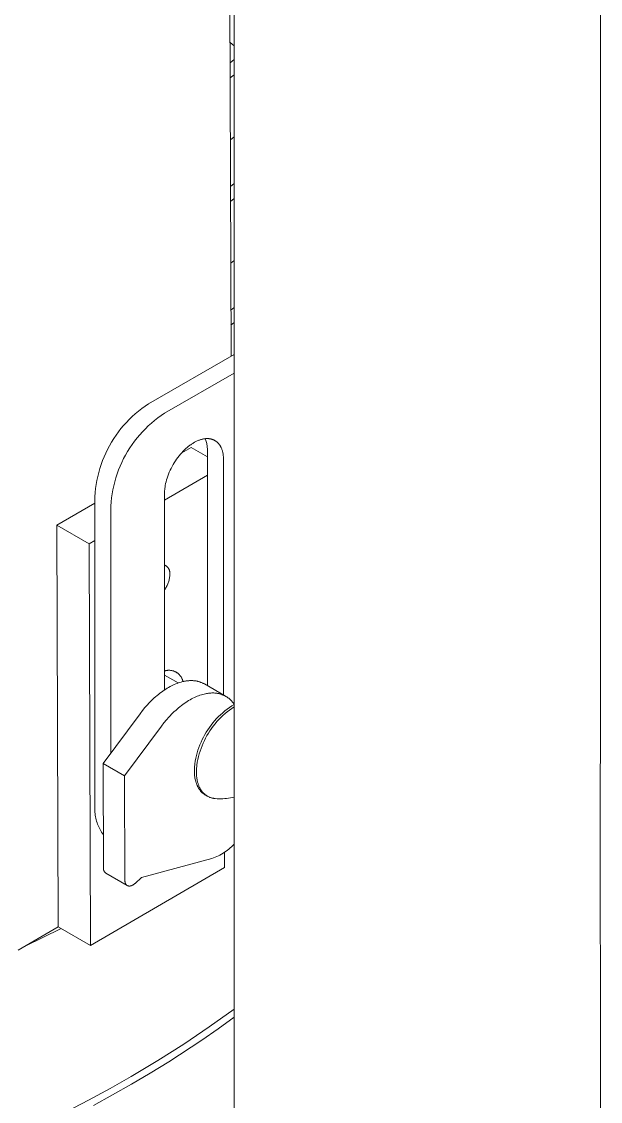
# Model space of a CAD drawing. Header units: inches. Extents: x -12 to 136, y -5 to 104.
# Drawn here: x 131.84 to 134.85, y 61.62 to 67.23 of the extents above; entities that cross this region are included whole.
import ezdxf

# ---------------------------------------------------------------- set-up
doc = ezdxf.new("R2010")
doc.units = ezdxf.units.IN
doc.layers.add('ZANO_R', color=7, linetype='Continuous', lineweight=0)

msp = doc.modelspace()

# ---------------------------------------------------------------- linework, layer by layer
at = {"layer": 'ZANO_R'}
for p, q in [((132.94704, 52.74198), (132.94704, 72.29841)), ((132.90917, 72.27655), (132.93108, 65.49148)), ((134.84862, 70.07666), (134.84862, 63.37536)), ((132.94704, 67.10446), (132.92582, 67.12177)), ((132.94704, 67.03211), (132.92616, 67.01486)), ((132.94704, 66.95341), (132.92641, 66.93695)), ((132.92745, 66.6161), (132.94704, 66.63172)), ((132.94704, 66.38868), (132.92823, 66.37315)), ((132.94704, 66.31004), (132.92848, 66.29524)), ((132.92952, 65.97438), (132.94704, 65.98835)), ((132.94704, 65.74524), (132.93031, 65.73144)), ((132.94704, 65.66666), (132.93056, 65.65353)), ((132.50214, 65.24383), (132.94704, 65.50069)), ((132.94704, 65.40425), (132.58565, 65.19561)), ((132.48442, 65.23183), (132.46713, 65.21923)), ((132.50214, 65.24383), (132.48442, 65.23183)), ((132.41803, 65.17792), (132.40265, 65.16304)), ((132.43391, 65.19225), (132.41803, 65.17792)), ((132.45028, 65.20603), (132.43391, 65.19225)), ((132.46713, 65.21923), (132.45028, 65.20603)), ((132.55064, 65.17101), (132.5338, 65.15781)), ((132.56793, 65.18361), (132.55064, 65.17101)), ((132.58565, 65.19561), (132.56793, 65.18361)), ((132.35975, 65.11532), (132.34658, 65.09845)), ((132.37349, 65.13172), (132.35975, 65.11532)), ((132.3878, 65.14763), (132.37349, 65.13172)), ((132.40265, 65.16304), (132.3878, 65.14763)), ((132.48617, 65.11482), (132.47132, 65.09941)), ((132.50154, 65.1297), (132.48617, 65.11482)), ((132.51743, 65.14404), (132.50154, 65.1297)), ((132.5338, 65.15781), (132.51743, 65.14404)), ((132.32205, 65.06339), (132.31072, 65.04524)), ((132.33401, 65.08113), (132.32205, 65.06339)), ((132.34658, 65.09845), (132.33401, 65.08113)), ((132.44327, 65.0671), (132.4301, 65.05023)), ((132.45701, 65.0835), (132.44327, 65.0671)), ((132.47132, 65.09941), (132.45701, 65.0835)), ((132.77019, 65.0573), (132.77376, 65.05844)), ((132.77376, 65.05844), (132.77733, 65.05948)), ((132.77733, 65.05948), (132.7809, 65.06042)), ((132.7809, 65.06042), (132.78447, 65.06124)), ((132.78447, 65.06124), (132.78803, 65.06196)), ((132.78803, 65.06196), (132.79159, 65.06256)), ((132.79159, 65.06256), (132.79513, 65.06304)), ((132.79513, 65.06304), (132.79865, 65.06341)), ((132.7969, 65.06324), (132.79881, 65.05844)), ((132.79865, 65.06341), (132.80216, 65.06365)), ((132.79881, 65.05844), (132.80055, 65.05357)), ((132.80216, 65.06365), (132.8039, 65.06373)), ((132.8039, 65.06373), (132.80564, 65.06377)), ((132.80564, 65.06377), (132.80737, 65.06379)), ((132.80737, 65.06379), (132.80909, 65.06377)), ((132.80909, 65.06377), (132.81081, 65.06372)), ((132.81081, 65.06372), (132.81251, 65.06364)), ((132.81251, 65.06364), (132.81421, 65.06352)), ((132.81421, 65.06352), (132.8159, 65.06338)), ((132.8159, 65.06338), (132.81758, 65.0632)), ((132.81758, 65.0632), (132.81925, 65.06299)), ((132.81925, 65.06299), (132.82091, 65.06275)), ((132.82091, 65.06275), (132.82255, 65.06247)), ((132.82255, 65.06247), (132.82419, 65.06216)), ((132.82419, 65.06216), (132.82581, 65.06182)), ((132.82581, 65.06182), (132.82742, 65.06145)), ((132.82742, 65.06145), (132.82902, 65.06105)), ((132.82902, 65.06105), (132.83061, 65.06061)), ((132.83061, 65.06061), (132.83218, 65.06014)), ((132.83218, 65.06014), (132.83373, 65.05963)), ((132.83373, 65.05963), (132.83528, 65.0591)), ((132.83528, 65.0591), (132.8368, 65.05853)), ((132.8368, 65.05853), (132.83831, 65.05793)), ((132.83831, 65.05793), (132.83981, 65.05729)), ((132.28997, 65.00782), (132.28058, 64.98859)), ((132.30002, 65.02671), (132.28997, 65.00782)), ((132.31072, 65.04524), (132.30002, 65.02671)), ((132.40557, 65.01517), (132.39423, 64.99702)), ((132.41753, 65.03292), (132.40557, 65.01517)), ((132.4301, 65.05023), (132.41753, 65.03292)), ((132.67486, 64.98988), (132.72343, 65.01813)), ((132.68241, 64.99796), (132.6895, 65.00507)), ((132.6895, 65.00507), (132.69664, 65.01177)), ((132.69664, 65.01177), (132.70378, 65.01804)), ((132.70378, 65.01804), (132.71091, 65.02388)), ((132.71091, 65.02388), (132.71446, 65.02664)), ((132.71446, 65.02664), (132.71799, 65.02929)), ((132.71799, 65.02929), (132.72151, 65.03183)), ((132.72151, 65.03183), (132.72501, 65.03426)), ((132.80837, 64.96909), (132.72343, 65.01813)), ((132.72501, 65.03426), (132.72849, 65.03658)), ((132.72849, 65.03658), (132.73194, 65.0388)), ((132.73194, 65.0388), (132.73537, 65.04091)), ((132.73537, 65.04091), (132.73877, 65.04292)), ((132.73877, 65.04292), (132.74217, 65.04484)), ((132.74217, 65.04484), (132.74559, 65.04668)), ((132.74559, 65.04668), (132.74905, 65.04845)), ((132.74905, 65.04845), (132.75253, 65.05015)), ((132.75253, 65.05015), (132.75603, 65.05176)), ((132.75603, 65.05176), (132.75955, 65.05328)), ((132.75955, 65.05328), (132.76308, 65.05471)), ((132.76308, 65.05471), (132.76663, 65.05605)), ((132.76663, 65.05605), (132.77019, 65.0573)), ((132.80055, 65.05357), (132.80212, 65.04865)), ((132.80212, 65.04865), (132.80352, 65.04367)), ((132.80352, 65.04367), (132.80474, 65.03865)), ((132.80474, 65.03865), (132.80579, 65.03359)), ((132.80579, 65.03359), (132.80667, 65.02849)), ((132.80667, 65.02849), (132.80736, 65.02337)), ((132.80736, 65.02337), (132.80788, 65.01823)), ((132.80788, 65.01823), (132.80822, 65.01307)), ((132.80822, 65.01307), (132.80838, 65.0079)), ((132.80838, 65.0079), (132.80837, 65.00274)), ((132.80837, 65.00274), (132.80837, 63.78026)), ((132.83981, 65.05729), (132.84129, 65.05663)), ((132.84129, 65.05663), (132.84275, 65.05593)), ((132.84275, 65.05593), (132.8442, 65.0552)), ((132.8442, 65.0552), (132.84563, 65.05444)), ((132.84563, 65.05444), (132.84704, 65.05364)), ((132.84704, 65.05364), (132.84843, 65.05282)), ((132.84843, 65.05282), (132.8498, 65.05196)), ((132.8498, 65.05196), (132.85116, 65.05108)), ((132.85116, 65.05108), (132.85249, 65.05016)), ((132.85249, 65.05016), (132.85381, 65.04921)), ((132.85381, 65.04921), (132.85511, 65.04823)), ((132.85511, 65.04823), (132.85638, 65.04722)), ((132.85638, 65.04722), (132.85764, 65.04618)), ((132.85764, 65.04618), (132.85887, 65.04512)), ((132.85887, 65.04512), (132.86009, 65.04402)), ((132.86009, 65.04402), (132.86128, 65.0429)), ((132.86128, 65.0429), (132.86246, 65.04174)), ((132.86246, 65.04174), (132.86361, 65.04056)), ((132.86361, 65.04056), (132.86473, 65.03935)), ((132.86473, 65.03935), (132.86584, 65.03812)), ((132.86584, 65.03812), (132.86692, 65.03686)), ((132.86692, 65.03686), (132.86799, 65.03557)), ((132.86799, 65.03557), (132.86903, 65.03425)), ((132.86903, 65.03425), (132.87004, 65.03291)), ((132.87004, 65.03291), (132.87104, 65.03155)), ((132.87104, 65.03155), (132.87201, 65.03016)), ((132.87201, 65.03016), (132.87295, 65.02874)), ((132.87295, 65.02874), (132.87388, 65.02731)), ((132.87388, 65.02731), (132.87478, 65.02585)), ((132.87478, 65.02585), (132.87565, 65.02436)), ((132.87565, 65.02436), (132.87651, 65.02286)), ((132.87651, 65.02286), (132.87734, 65.02133)), ((132.87734, 65.02133), (132.87814, 65.01978)), ((132.87814, 65.01978), (132.87969, 65.01663)), ((132.87969, 65.01663), (132.88113, 65.01339)), ((132.88113, 65.01339), (132.88248, 65.01008)), ((132.88248, 65.01008), (132.88374, 65.0067)), ((132.88374, 65.0067), (132.8849, 65.00326)), ((132.8849, 65.00326), (132.88597, 64.99975)), ((132.26385, 64.94921), (132.25651, 64.92911)), ((132.27187, 64.96905), (132.26385, 64.94921)), ((132.28058, 64.98859), (132.27187, 64.96905)), ((132.37349, 64.9596), (132.3641, 64.94037)), ((132.38353, 64.97849), (132.37349, 64.9596)), ((132.39423, 64.99702), (132.38353, 64.97849)), ((132.63625, 64.93824), (132.64226, 64.94766)), ((132.64226, 64.94766), (132.64852, 64.95683)), ((132.64852, 64.95683), (132.65498, 64.96573)), ((132.65498, 64.96573), (132.66164, 64.97431)), ((132.66164, 64.97431), (132.66844, 64.98256)), ((132.66844, 64.98256), (132.67538, 64.99046)), ((132.67538, 64.99046), (132.68241, 64.99796)), ((132.88597, 64.99975), (132.88695, 64.99619)), ((132.88695, 64.99619), (132.88783, 64.99258)), ((132.88783, 64.99258), (132.88862, 64.98892)), ((132.88862, 64.98892), (132.88933, 64.98521)), ((132.88933, 64.98521), (132.88994, 64.98147)), ((132.88994, 64.98147), (132.89047, 64.97769)), ((132.89047, 64.97769), (132.89091, 64.97388)), ((132.89091, 64.97388), (132.89126, 64.97005)), ((132.89126, 64.97005), (132.89154, 64.96619)), ((132.89154, 64.96619), (132.89173, 64.96231)), ((132.89173, 64.96231), (132.89185, 64.95842)), ((132.89185, 64.95842), (132.89188, 64.95452)), ((132.89188, 64.95452), (132.89188, 63.73204)), ((132.24989, 64.90876), (132.24397, 64.8882)), ((132.25651, 64.92911), (132.24989, 64.90876)), ((132.34736, 64.90099), (132.34003, 64.88089)), ((132.35539, 64.92083), (132.34736, 64.90099)), ((132.3641, 64.94037), (132.35539, 64.92083)), ((132.61061, 64.88887), (132.61508, 64.89892)), ((132.61508, 64.89892), (132.6199, 64.90892)), ((132.6199, 64.90892), (132.62504, 64.91884)), ((132.62504, 64.91884), (132.6305, 64.92863)), ((132.6305, 64.92863), (132.63625, 64.93824)), ((132.2343, 64.84652), (132.23055, 64.82545)), ((132.23877, 64.86744), (132.2343, 64.84652)), ((132.24397, 64.8882), (132.23877, 64.86744)), ((132.32749, 64.83998), (132.32229, 64.81922)), ((132.3334, 64.86054), (132.32749, 64.83998)), ((132.34003, 64.88089), (132.3334, 64.86054)), ((132.80837, 64.87395), (132.58565, 64.74441)), ((132.59156, 64.82978), (132.5938, 64.8393)), ((132.5938, 64.8393), (132.5964, 64.849)), ((132.5964, 64.849), (132.59939, 64.85885)), ((132.59939, 64.85885), (132.60276, 64.8688)), ((132.60276, 64.8688), (132.6065, 64.87882)), ((132.6065, 64.87882), (132.61061, 64.88887)), ((132.22528, 64.78299), (132.22375, 64.76164)), ((132.22755, 64.80426), (132.22528, 64.78299)), ((132.23055, 64.82545), (132.22755, 64.80426)), ((132.31407, 64.77723), (132.31106, 64.75605)), ((132.31781, 64.7983), (132.31407, 64.77723)), ((132.32229, 64.81922), (132.31781, 64.7983)), ((132.58565, 64.77772), (132.58569, 64.78166)), ((132.58565, 63.75831), (132.58565, 64.77772)), ((132.58569, 64.78166), (132.58581, 64.78569)), ((132.58581, 64.78569), (132.586, 64.78979)), ((132.586, 64.78979), (132.58627, 64.79396)), ((132.58627, 64.79396), (132.58663, 64.79821)), ((132.58663, 64.79821), (132.58707, 64.80252)), ((132.58707, 64.80252), (132.5876, 64.80691)), ((132.5876, 64.80691), (132.58821, 64.81136)), ((132.58821, 64.81136), (132.58971, 64.82045)), ((132.58971, 64.82045), (132.59156, 64.82978)), ((132.02746, 64.61332), (132.22375, 64.7275)), ((132.22375, 64.76164), (132.22375, 63.15436)), ((132.30879, 64.73477), (132.30726, 64.71342)), ((132.31106, 64.75605), (132.30879, 64.73477)), ((132.30726, 64.71342), (132.30726, 63.43054)), ((132.03419, 62.52775), (132.02746, 64.61332)), ((132.02746, 64.61332), (132.19449, 64.51689)), ((132.22375, 64.5339), (132.19449, 64.51689)), ((132.19449, 64.51689), (132.20122, 62.43132)), ((132.58565, 64.40658), (132.58709, 64.40596)), ((132.58709, 64.40596), (132.58851, 64.40529)), ((132.58851, 64.40529), (132.5899, 64.40457)), ((132.5899, 64.40457), (132.59126, 64.40381)), ((132.59126, 64.40381), (132.5926, 64.40299)), ((132.5926, 64.40299), (132.59391, 64.40214)), ((132.59391, 64.40214), (132.59519, 64.40123)), ((132.59519, 64.40123), (132.59643, 64.40029)), ((132.59643, 64.40029), (132.59765, 64.3993)), ((132.59765, 64.3993), (132.59883, 64.39827)), ((132.59883, 64.39827), (132.59997, 64.39719)), ((132.59997, 64.39719), (132.60107, 64.39609)), ((132.60107, 64.39609), (132.60214, 64.39494)), ((132.60214, 64.39494), (132.60316, 64.39376)), ((132.60316, 64.39376), (132.60415, 64.39254)), ((132.60415, 64.39254), (132.60509, 64.39129)), ((132.60509, 64.39129), (132.60599, 64.39001)), ((132.60599, 64.39001), (132.60684, 64.38869)), ((132.60684, 64.38869), (132.60765, 64.38735)), ((132.60765, 64.38735), (132.60841, 64.38598)), ((132.60841, 64.38598), (132.60912, 64.38459)), ((132.60912, 64.38459), (132.60979, 64.38317)), ((132.60906, 64.32859), (132.60774, 64.32368)), ((132.6102, 64.33353), (132.60906, 64.32859)), ((132.60979, 64.38317), (132.6104, 64.38173)), ((132.61118, 64.33852), (132.6102, 64.33353)), ((132.6104, 64.38173), (132.61097, 64.38027)), ((132.61097, 64.38027), (132.61148, 64.37879)), ((132.61199, 64.34353), (132.61118, 64.33852)), ((132.61148, 64.37879), (132.61195, 64.3773)), ((132.61195, 64.3773), (132.61236, 64.37579)), ((132.61262, 64.34857), (132.61199, 64.34353)), ((132.61236, 64.37579), (132.61272, 64.37426)), ((132.61308, 64.35363), (132.61262, 64.34857)), ((132.61272, 64.37426), (132.61302, 64.37273)), ((132.61302, 64.37273), (132.61328, 64.37118)), ((132.61337, 64.3587), (132.61308, 64.35363)), ((132.61328, 64.37118), (132.61348, 64.36963)), ((132.61354, 64.36026), (132.61337, 64.3587)), ((132.61348, 64.36963), (132.61362, 64.36807)), ((132.61367, 64.36182), (132.61354, 64.36026)), ((132.61362, 64.36807), (132.61371, 64.36651)), ((132.61374, 64.36338), (132.61367, 64.36182)), ((132.61371, 64.36651), (132.61375, 64.36495)), ((132.61375, 64.36495), (132.61374, 64.36338)), ((132.58855, 64.28239), (132.58565, 64.27822)), ((132.5913, 64.28666), (132.58855, 64.28239)), ((132.59391, 64.29102), (132.5913, 64.28666)), ((132.59636, 64.29547), (132.59391, 64.29102)), ((132.59866, 64.3), (132.59636, 64.29547)), ((132.6008, 64.3046), (132.59866, 64.3)), ((132.60278, 64.30928), (132.6008, 64.3046)), ((132.6046, 64.31402), (132.60278, 64.30928)), ((132.60625, 64.31883), (132.6046, 64.31402)), ((132.60774, 64.32368), (132.60625, 64.31883)), ((132.58565, 63.85686), (132.58814, 63.85761)), ((132.58565, 63.83536), (132.65656, 63.79443)), ((132.58814, 63.85761), (132.59065, 63.85828)), ((132.59065, 63.85828), (132.59319, 63.85886)), ((132.59319, 63.85886), (132.59574, 63.85935)), ((132.59574, 63.85935), (132.59831, 63.85975)), ((132.59831, 63.85975), (132.60089, 63.86007)), ((132.60089, 63.86007), (132.60348, 63.86029)), ((132.60348, 63.86029), (132.60607, 63.86043)), ((132.60607, 63.86043), (132.60867, 63.86047)), ((132.60867, 63.86047), (132.61127, 63.86043)), ((132.61127, 63.86043), (132.61387, 63.86029)), ((132.61387, 63.86029), (132.61645, 63.86006)), ((132.61645, 63.86006), (132.61903, 63.85975)), ((132.61903, 63.85975), (132.6216, 63.85935)), ((132.6216, 63.85935), (132.62415, 63.85885)), ((132.62415, 63.85885), (132.62669, 63.85827)), ((132.62669, 63.85827), (132.6292, 63.85761)), ((132.6292, 63.85761), (132.63169, 63.85685)), ((132.63169, 63.85685), (132.63415, 63.85601)), ((132.63415, 63.85601), (132.63658, 63.85509)), ((132.63658, 63.85509), (132.63897, 63.85408)), ((132.63897, 63.85408), (132.64133, 63.85299)), ((132.64133, 63.85299), (132.64365, 63.85182)), ((132.64365, 63.85182), (132.64593, 63.85057)), ((132.64593, 63.85057), (132.64816, 63.84924)), ((132.64816, 63.84924), (132.65035, 63.84784)), ((132.65035, 63.84784), (132.65249, 63.84635)), ((132.65249, 63.84635), (132.65457, 63.8448)), ((132.65457, 63.8448), (132.6566, 63.84318)), ((132.6566, 63.84318), (132.65857, 63.84148)), ((132.65857, 63.84148), (132.66048, 63.83972)), ((132.66048, 63.83972), (132.66233, 63.8379)), ((132.66233, 63.8379), (132.66412, 63.83601)), ((132.66412, 63.83601), (132.66584, 63.83406)), ((132.66584, 63.83406), (132.66749, 63.83205)), ((132.66749, 63.83205), (132.66907, 63.82999)), ((132.66907, 63.82999), (132.67057, 63.82787)), ((132.67057, 63.82787), (132.67201, 63.8257)), ((132.67201, 63.8257), (132.67336, 63.82348)), ((132.60683, 63.77141), (132.59931, 63.76698)), ((132.61433, 63.77558), (132.60683, 63.77141)), ((132.6218, 63.77949), (132.61433, 63.77558)), ((132.62924, 63.78314), (132.6218, 63.77949)), ((132.63664, 63.78653), (132.62924, 63.78314)), ((132.64399, 63.78965), (132.63664, 63.78653)), ((132.65128, 63.79251), (132.64399, 63.78965)), ((132.6585, 63.7951), (132.65128, 63.79251)), ((132.66565, 63.79743), (132.6585, 63.7951)), ((132.67272, 63.79949), (132.66565, 63.79743)), ((132.67969, 63.80129), (132.67272, 63.79949)), ((132.67336, 63.82348), (132.67464, 63.82122)), ((132.67464, 63.82122), (132.67584, 63.81892)), ((132.67584, 63.81892), (132.67696, 63.81657)), ((132.67696, 63.81657), (132.678, 63.81419)), ((132.678, 63.81419), (132.67896, 63.81177)), ((132.67896, 63.81177), (132.67983, 63.80932)), ((132.68658, 63.80283), (132.67969, 63.80129)), ((132.67983, 63.80932), (132.68062, 63.80685)), ((132.68062, 63.80685), (132.68131, 63.80434)), ((132.68131, 63.80434), (132.68193, 63.80182)), ((132.69018, 63.80354), (132.68658, 63.80283)), ((132.69378, 63.80419), (132.69018, 63.80354)), ((132.69737, 63.80476), (132.69378, 63.80419)), ((132.70095, 63.80527), (132.69737, 63.80476)), ((132.70453, 63.8057), (132.70095, 63.80527)), ((132.70809, 63.80607), (132.70453, 63.8057)), ((132.71164, 63.80636), (132.70809, 63.80607)), ((132.71518, 63.80658), (132.71164, 63.80636)), ((132.7187, 63.80673), (132.71518, 63.80658)), ((132.7222, 63.80681), (132.7187, 63.80673)), ((132.72569, 63.80681), (132.7222, 63.80681)), ((132.72916, 63.80673), (132.72569, 63.80681)), ((132.73261, 63.80658), (132.72916, 63.80673)), ((132.73604, 63.80636), (132.73261, 63.80658)), ((132.73945, 63.80606), (132.73604, 63.80636)), ((132.74283, 63.80568), (132.73945, 63.80606)), ((132.74619, 63.80523), (132.74283, 63.80568)), ((132.74952, 63.8047), (132.74619, 63.80523)), ((132.75282, 63.8041), (132.74952, 63.8047)), ((132.75609, 63.80342), (132.75282, 63.8041)), ((132.75934, 63.80266), (132.75609, 63.80342)), ((132.76255, 63.80183), (132.75934, 63.80266)), ((132.76573, 63.80091), (132.76255, 63.80183)), ((132.76888, 63.79993), (132.76573, 63.80091)), ((132.77199, 63.79886), (132.76888, 63.79993)), ((132.77507, 63.79772), (132.77199, 63.79886)), ((132.77811, 63.7965), (132.77507, 63.79772)), ((132.78111, 63.79521), (132.77811, 63.7965)), ((132.78408, 63.79384), (132.78111, 63.79521)), ((132.787, 63.7924), (132.78408, 63.79384)), ((132.78988, 63.79088), (132.787, 63.7924)), ((132.79272, 63.78929), (132.78988, 63.79088)), ((132.79272, 63.78929), (132.90195, 63.72623)), ((132.53243, 63.71651), (132.52526, 63.70984)), ((132.53969, 63.72298), (132.53243, 63.71651)), ((132.547, 63.72925), (132.53969, 63.72298)), ((132.55438, 63.73532), (132.547, 63.72925)), ((132.5618, 63.74118), (132.55438, 63.73532)), ((132.56926, 63.74681), (132.5618, 63.74118)), ((132.57675, 63.75221), (132.56926, 63.74681)), ((132.58426, 63.75738), (132.57675, 63.75221)), ((132.59178, 63.7623), (132.58426, 63.75738)), ((132.59931, 63.76698), (132.59178, 63.7623)), ((132.73316, 63.7152), (132.72568, 63.71129)), ((132.7406, 63.71885), (132.73316, 63.7152)), ((132.748, 63.72224), (132.7406, 63.71885)), ((132.75535, 63.72536), (132.748, 63.72224)), ((132.76264, 63.72822), (132.75535, 63.72536)), ((132.76986, 63.73081), (132.76264, 63.72822)), ((132.77701, 63.73314), (132.76986, 63.73081)), ((132.78407, 63.7352), (132.77701, 63.73314)), ((132.79105, 63.737), (132.78407, 63.7352)), ((132.79793, 63.73854), (132.79105, 63.737)), ((132.80356, 63.73962), (132.79793, 63.73854)), ((132.80917, 63.74054), (132.80356, 63.73962)), ((132.81476, 63.74128), (132.80917, 63.74054)), ((132.82033, 63.74186), (132.81476, 63.74128)), ((132.82586, 63.74225), (132.82033, 63.74186)), ((132.83136, 63.74248), (132.82586, 63.74225)), ((132.83682, 63.74252), (132.83136, 63.74248)), ((132.84223, 63.74238), (132.83682, 63.74252)), ((132.84759, 63.74205), (132.84223, 63.74238)), ((132.85025, 63.74182), (132.84759, 63.74205)), ((132.8529, 63.74155), (132.85025, 63.74182)), ((132.85553, 63.74122), (132.8529, 63.74155)), ((132.85814, 63.74085), (132.85553, 63.74122)), ((132.86074, 63.74044), (132.85814, 63.74085)), ((132.86333, 63.73997), (132.86074, 63.74044)), ((132.86589, 63.73946), (132.86333, 63.73997)), ((132.86844, 63.7389), (132.86589, 63.73946)), ((132.87097, 63.7383), (132.86844, 63.7389)), ((132.87348, 63.73765), (132.87097, 63.7383)), ((132.87597, 63.73695), (132.87348, 63.73765)), ((132.87844, 63.73621), (132.87597, 63.73695)), ((132.88089, 63.73542), (132.87844, 63.73621)), ((132.88332, 63.73458), (132.88089, 63.73542)), ((132.88572, 63.7337), (132.88332, 63.73458)), ((132.88811, 63.73277), (132.88572, 63.7337)), ((132.89047, 63.73179), (132.88811, 63.73277)), ((132.89281, 63.73077), (132.89047, 63.73179)), ((132.89512, 63.7297), (132.89281, 63.73077)), ((132.89741, 63.72859), (132.89512, 63.7297)), ((132.89968, 63.72743), (132.89741, 63.72859)), ((132.90191, 63.72622), (132.89968, 63.72743)), ((132.90413, 63.72497), (132.90191, 63.72622)), ((132.90632, 63.72368), (132.90413, 63.72497)), ((132.90848, 63.72234), (132.90632, 63.72368)), ((132.91061, 63.72096), (132.90848, 63.72234)), ((132.91272, 63.71953), (132.91061, 63.72096)), ((132.91479, 63.71806), (132.91272, 63.71953)), ((132.91684, 63.71655), (132.91479, 63.71806)), ((132.91886, 63.71499), (132.91684, 63.71655)), ((132.92086, 63.7134), (132.91886, 63.71499)), ((132.92282, 63.71176), (132.92086, 63.7134)), ((132.92475, 63.71008), (132.92282, 63.71176)), ((132.48417, 63.66644), (132.4714, 63.65091)), ((132.49744, 63.68149), (132.48417, 63.66644)), ((132.50424, 63.68882), (132.49744, 63.68149)), ((132.51115, 63.69599), (132.50424, 63.68882)), ((132.51816, 63.703), (132.51115, 63.69599)), ((132.52526, 63.70984), (132.51816, 63.703)), ((132.65104, 63.65869), (132.64379, 63.65221)), ((132.65836, 63.66496), (132.65104, 63.65869)), ((132.66573, 63.67103), (132.65836, 63.66496)), ((132.67316, 63.67689), (132.66573, 63.67103)), ((132.68062, 63.68252), (132.67316, 63.67689)), ((132.68811, 63.68792), (132.68062, 63.68252)), ((132.69562, 63.69309), (132.68811, 63.68792)), ((132.70314, 63.69801), (132.69562, 63.69309)), ((132.71066, 63.70269), (132.70314, 63.69801)), ((132.71818, 63.70712), (132.71066, 63.70269)), ((132.72568, 63.71129), (132.71818, 63.70712)), ((132.91051, 63.65805), (132.89892, 63.64901)), ((132.9224, 63.66669), (132.91051, 63.65805)), ((132.93458, 63.67492), (132.9224, 63.66669)), ((132.92279, 63.65389), (132.93477, 63.6626)), ((132.92665, 63.70836), (132.92475, 63.71008)), ((132.92853, 63.70659), (132.92665, 63.70836)), ((132.93037, 63.70479), (132.92853, 63.70659)), ((132.93218, 63.70295), (132.93037, 63.70479)), ((132.93396, 63.70107), (132.93218, 63.70295)), ((132.9357, 63.69915), (132.93396, 63.70107)), ((132.94704, 63.68273), (132.93458, 63.67492)), ((132.93477, 63.6626), (132.94704, 63.6709)), ((132.93742, 63.69719), (132.9357, 63.69915)), ((132.9391, 63.6952), (132.93742, 63.69719)), ((132.94076, 63.69317), (132.9391, 63.6952)), ((132.94237, 63.6911), (132.94076, 63.69317)), ((132.94396, 63.689), (132.94237, 63.6911)), ((132.94552, 63.68686), (132.94396, 63.689)), ((132.94704, 63.68468), (132.94552, 63.68686)), ((132.45917, 63.635), (132.26686, 63.37616)), ((132.4714, 63.65091), (132.45917, 63.635)), ((132.59553, 63.60215), (132.58276, 63.58662)), ((132.6088, 63.6172), (132.59553, 63.60215)), ((132.6156, 63.62452), (132.6088, 63.6172)), ((132.62251, 63.6317), (132.6156, 63.62452)), ((132.62952, 63.63871), (132.62251, 63.6317)), ((132.63661, 63.64555), (132.62952, 63.63871)), ((132.64379, 63.65221), (132.63661, 63.64555)), ((132.85583, 63.60906), (132.84595, 63.59818)), ((132.86609, 63.61959), (132.85583, 63.60906)), ((132.85772, 63.59359), (132.86769, 63.60454)), ((132.8767, 63.62977), (132.86609, 63.61959)), ((132.86769, 63.60454), (132.87803, 63.61515)), ((132.88764, 63.63958), (132.8767, 63.62977)), ((132.87803, 63.61515), (132.88872, 63.6254)), ((132.89892, 63.64901), (132.88764, 63.63958)), ((132.88872, 63.6254), (132.89975, 63.63528)), ((132.89975, 63.63528), (132.91111, 63.64478)), ((132.91111, 63.64478), (132.92279, 63.65389)), ((132.57053, 63.57071), (132.37822, 63.31187)), ((132.58276, 63.58662), (132.57053, 63.57071)), ((132.81026, 63.5515), (132.80236, 63.53911)), ((132.81858, 63.56362), (132.81026, 63.5515)), ((132.81375, 63.53412), (132.82172, 63.5466)), ((132.82731, 63.57545), (132.81858, 63.56362)), ((132.82172, 63.5466), (132.83012, 63.5588)), ((132.83643, 63.58697), (132.82731, 63.57545)), ((132.83012, 63.5588), (132.83892, 63.57071)), ((132.84595, 63.59818), (132.83643, 63.58697)), ((132.83892, 63.57071), (132.84813, 63.58231)), ((132.84813, 63.58231), (132.85772, 63.59359)), ((132.78125, 63.50041), (132.77511, 63.48705)), ((132.78784, 63.51355), (132.78125, 63.50041)), ((132.7862, 63.48172), (132.79242, 63.49516)), ((132.79488, 63.52645), (132.78784, 63.51355)), ((132.79242, 63.49516), (132.79909, 63.50839)), ((132.80236, 63.53911), (132.79488, 63.52645)), ((132.79909, 63.50839), (132.8062, 63.52138)), ((132.8062, 63.52138), (132.81375, 63.53412)), ((132.75518, 63.43178), (132.75139, 63.41758)), ((132.75945, 63.44584), (132.75518, 63.43178)), ((132.7642, 63.45976), (132.75945, 63.44584)), ((132.76942, 63.4735), (132.7642, 63.45976)), ((132.76601, 63.42607), (132.77035, 63.44023)), ((132.77511, 63.48705), (132.76942, 63.4735)), ((132.77035, 63.44023), (132.77516, 63.45424)), ((132.77516, 63.45424), (132.78045, 63.46807)), ((132.78045, 63.46807), (132.7862, 63.48172)), ((132.26686, 63.37616), (132.37822, 63.31187)), ((132.26686, 63.37616), (132.26861, 62.83357)), ((132.74528, 63.38882), (132.74296, 63.37431)), ((132.74809, 63.40325), (132.74528, 63.38882)), ((132.75139, 63.41758), (132.74809, 63.40325)), ((132.75354, 63.3682), (132.75592, 63.38282)), ((132.75592, 63.38282), (132.75879, 63.39735)), ((132.75879, 63.39735), (132.76216, 63.41177)), ((132.76216, 63.41177), (132.76601, 63.42607)), ((134.84862, 60.29995), (134.8481, 63.37506)), ((132.74074, 63.34296), (132.74072, 63.33673)), ((132.74072, 63.33673), (132.74085, 63.33053)), ((132.74091, 63.34922), (132.74074, 63.34296)), ((132.74085, 63.33053), (132.74114, 63.32438)), ((132.74122, 63.35548), (132.74091, 63.34922)), ((132.74114, 63.32438), (132.74158, 63.31827)), ((132.74167, 63.36176), (132.74122, 63.35548)), ((132.74225, 63.36804), (132.74167, 63.36176)), ((132.74296, 63.37431), (132.74225, 63.36804)), ((132.75154, 63.34424), (132.75131, 63.33628)), ((132.75131, 63.33628), (132.75133, 63.32835)), ((132.75133, 63.32835), (132.7516, 63.32049)), ((132.75199, 63.35222), (132.75154, 63.34424)), ((132.7516, 63.32049), (132.75211, 63.3127)), ((132.75266, 63.36022), (132.75199, 63.35222)), ((132.75354, 63.3682), (132.75266, 63.36022)), ((132.37822, 63.31187), (132.37997, 62.76928)), ((132.74158, 63.31827), (132.74218, 63.31223)), ((132.74218, 63.31223), (132.74295, 63.30626)), ((132.74295, 63.30626), (132.74389, 63.30036)), ((132.74389, 63.30036), (132.74499, 63.29455)), ((132.74499, 63.29455), (132.74627, 63.28885)), ((132.74627, 63.28885), (132.74771, 63.28325)), ((132.74771, 63.28325), (132.7485, 63.28049)), ((132.7485, 63.28049), (132.74934, 63.27776)), ((132.74934, 63.27776), (132.75021, 63.27507)), ((132.75021, 63.27507), (132.75113, 63.27241)), ((132.75113, 63.27241), (132.75209, 63.26978)), ((132.75209, 63.26978), (132.7531, 63.26719)), ((132.75211, 63.3127), (132.75247, 63.30884)), ((132.75247, 63.30884), (132.75289, 63.30501)), ((132.75289, 63.30501), (132.75338, 63.30121)), ((132.7531, 63.26719), (132.75415, 63.26463)), ((132.75338, 63.30121), (132.75394, 63.29744)), ((132.75394, 63.29744), (132.75456, 63.2937)), ((132.75415, 63.26463), (132.75524, 63.26211)), ((132.75456, 63.2937), (132.75526, 63.29)), ((132.75526, 63.29), (132.75602, 63.28633)), ((132.75602, 63.28633), (132.75685, 63.28271)), ((132.75685, 63.28271), (132.75775, 63.27913)), ((132.75775, 63.27913), (132.75873, 63.2756)), ((132.75873, 63.2756), (132.75977, 63.27212)), ((132.75977, 63.27212), (132.76088, 63.26869)), ((132.76088, 63.26869), (132.76207, 63.26531)), ((132.76207, 63.26531), (132.76332, 63.26199)), ((132.75524, 63.26211), (132.75638, 63.25963)), ((132.75638, 63.25963), (132.75756, 63.25719)), ((132.75756, 63.25719), (132.75878, 63.25479)), ((132.75878, 63.25479), (132.76004, 63.25243)), ((132.76004, 63.25243), (132.76135, 63.25012)), ((132.76135, 63.25012), (132.7627, 63.24784)), ((132.7627, 63.24784), (132.76409, 63.24562)), ((132.76332, 63.26199), (132.76464, 63.25872)), ((132.76409, 63.24562), (132.76552, 63.24344)), ((132.76464, 63.25872), (132.76604, 63.25552)), ((132.76552, 63.24344), (132.76699, 63.2413)), ((132.76604, 63.25552), (132.7675, 63.25238)), ((132.76699, 63.2413), (132.7685, 63.23921)), ((132.7675, 63.25238), (132.76904, 63.2493)), ((132.7685, 63.23921), (132.77006, 63.23717)), ((132.76904, 63.2493), (132.77064, 63.24629)), ((132.77006, 63.23717), (132.77165, 63.23518)), ((132.77064, 63.24629), (132.77231, 63.24335)), ((132.77165, 63.23518), (132.77328, 63.23324)), ((132.77231, 63.24335), (132.77405, 63.24048)), ((132.77328, 63.23324), (132.77495, 63.23135)), ((132.77405, 63.24048), (132.77586, 63.23769)), ((132.77495, 63.23135), (132.77666, 63.22951)), ((132.77586, 63.23769), (132.77773, 63.23497)), ((132.77666, 63.22951), (132.77841, 63.22772)), ((132.77773, 63.23497), (132.77967, 63.23232)), ((132.77841, 63.22772), (132.78019, 63.22598)), ((132.77967, 63.23232), (132.78167, 63.22976)), ((132.78019, 63.22598), (132.78201, 63.2243)), ((132.78167, 63.22976), (132.78374, 63.22727)), ((132.78201, 63.2243), (132.78387, 63.22267)), ((132.78374, 63.22727), (132.78587, 63.22487)), ((132.78387, 63.22267), (132.78576, 63.2211)), ((132.78576, 63.2211), (132.78768, 63.21958)), ((132.78587, 63.22487), (132.78806, 63.22255)), ((132.78768, 63.21958), (132.78964, 63.21812)), ((132.78806, 63.22255), (132.79031, 63.22031)), ((132.78964, 63.21812), (132.79163, 63.21671)), ((132.79031, 63.22031), (132.79262, 63.21816)), ((132.79163, 63.21671), (132.79365, 63.21535)), ((132.79262, 63.21816), (132.79499, 63.2161)), ((132.79365, 63.21535), (132.79571, 63.21406)), ((132.79499, 63.2161), (132.79742, 63.21413)), ((132.79571, 63.21406), (132.79779, 63.21282)), ((132.79742, 63.21413), (132.7999, 63.21224)), ((132.80703, 63.20748), (132.79779, 63.21282)), ((132.7999, 63.21224), (132.80243, 63.21045)), ((132.80243, 63.21045), (132.80502, 63.20874)), ((132.80502, 63.20874), (132.80765, 63.20713)), ((132.80765, 63.20713), (132.81034, 63.20561)), ((132.22375, 63.15436), (132.2235, 63.14647)), ((132.81034, 63.20561), (132.81307, 63.20418)), ((132.81307, 63.20418), (132.81584, 63.20284)), ((132.81584, 63.20284), (132.81866, 63.2016)), ((132.81866, 63.2016), (132.82152, 63.20045)), ((132.82152, 63.20045), (132.82442, 63.19939)), ((132.82442, 63.19939), (132.82735, 63.19842)), ((132.82735, 63.19842), (132.83032, 63.19755)), ((132.83032, 63.19755), (132.83333, 63.19677)), ((132.83333, 63.19677), (132.83636, 63.19609)), ((132.83636, 63.19609), (132.83943, 63.19549)), ((132.83943, 63.19549), (132.84252, 63.19498)), ((132.84252, 63.19498), (132.84564, 63.19457)), ((132.84564, 63.19457), (132.84878, 63.19425)), ((132.85866, 63.19353), (132.84878, 63.19425)), ((132.86856, 63.19315), (132.85866, 63.19353)), ((132.87846, 63.19311), (132.86856, 63.19315)), ((132.88836, 63.19339), (132.87846, 63.19311)), ((132.89824, 63.19402), (132.88836, 63.19339)), ((132.9081, 63.19497), (132.89824, 63.19402)), ((132.91792, 63.19626), (132.9081, 63.19497)), ((132.92769, 63.19788), (132.91792, 63.19626)), ((132.9374, 63.19982), (132.92769, 63.19788)), ((132.94704, 63.20209), (132.9374, 63.19982)), ((132.2235, 63.14647), (132.22351, 63.13857)), ((132.22351, 63.13857), (132.2238, 63.13068)), ((132.2238, 63.13068), (132.22435, 63.12281)), ((132.22435, 63.12281), (132.22517, 63.11496)), ((132.22517, 63.11496), (132.22625, 63.10714)), ((132.22625, 63.10714), (132.2276, 63.09936)), ((132.2276, 63.09936), (132.22921, 63.09163)), ((132.22921, 63.09163), (132.23108, 63.08396)), ((132.23108, 63.08396), (132.23321, 63.07636)), ((132.23321, 63.07636), (132.23559, 63.06884)), ((132.23559, 63.06884), (132.23823, 63.0614)), ((132.23823, 63.0614), (132.24112, 63.05405)), ((132.24112, 63.05405), (132.24426, 63.0468)), ((132.24426, 63.0468), (132.24764, 63.03967)), ((132.24764, 63.03967), (132.25126, 63.03266)), ((132.25126, 63.03266), (132.25512, 63.02577)), ((132.25512, 63.02577), (132.25921, 63.01901)), ((132.25921, 63.01901), (132.26352, 63.0124)), ((132.26352, 63.0124), (132.26806, 63.00594)), ((132.91278, 62.92561), (132.92006, 62.93137)), ((132.92006, 62.93137), (132.92713, 62.93739)), ((132.92713, 62.93739), (132.93398, 62.94364)), ((132.93398, 62.94364), (132.94062, 62.95012)), ((132.94062, 62.95012), (132.94704, 62.95682)), ((132.46654, 62.78355), (132.83093, 62.88286)), ((132.83093, 62.88286), (132.83972, 62.88584)), ((132.83972, 62.88584), (132.8484, 62.88912)), ((132.8484, 62.88912), (132.85697, 62.89269)), ((132.85697, 62.89269), (132.8654, 62.89656)), ((132.8654, 62.89656), (132.8737, 62.90071)), ((132.8737, 62.90071), (132.88185, 62.90515)), ((132.88185, 62.90515), (132.88984, 62.90986)), ((132.88984, 62.90986), (132.89767, 62.91485)), ((132.89719, 62.83613), (132.89694, 62.91459)), ((132.89767, 62.91485), (132.90532, 62.9201)), ((132.90532, 62.9201), (132.91278, 62.92561)), ((132.20122, 62.43132), (132.89719, 62.83613)), ((132.26849, 62.83159), (132.26847, 62.83059)), ((132.26847, 62.83059), (132.2685, 62.82959)), ((132.26853, 62.83258), (132.26849, 62.83159)), ((132.2685, 62.82959), (132.26855, 62.8286)), ((132.26861, 62.83357), (132.26853, 62.83258)), ((132.26855, 62.8286), (132.26864, 62.8276)), ((132.26864, 62.8276), (132.26876, 62.82661)), ((132.26876, 62.82661), (132.26892, 62.82563)), ((132.26892, 62.82563), (132.26911, 62.82465)), ((132.26911, 62.82465), (132.26933, 62.82368)), ((132.26933, 62.82368), (132.26958, 62.82271)), ((132.26958, 62.82271), (132.26987, 62.82176)), ((132.26987, 62.82176), (132.27019, 62.82082)), ((132.27019, 62.82082), (132.27054, 62.81988)), ((132.27054, 62.81988), (132.27092, 62.81896)), ((132.27092, 62.81896), (132.27134, 62.81805)), ((132.27134, 62.81805), (132.27178, 62.81716)), ((132.27178, 62.81716), (132.27225, 62.81628)), ((132.27225, 62.81628), (132.27276, 62.81542)), ((132.27276, 62.81542), (132.27329, 62.81458)), ((132.27329, 62.81458), (132.27385, 62.81376)), ((132.27385, 62.81376), (132.27443, 62.81295)), ((132.27443, 62.81295), (132.27505, 62.81217)), ((132.27505, 62.81217), (132.27569, 62.8114)), ((132.27569, 62.8114), (132.27636, 62.81066)), ((132.27636, 62.81066), (132.27705, 62.80994)), ((132.27705, 62.80994), (132.27776, 62.80925)), ((132.27776, 62.80925), (132.2785, 62.80858)), ((132.2785, 62.80858), (132.27926, 62.80793)), ((132.27926, 62.80793), (132.28004, 62.80731)), ((132.28004, 62.80731), (132.28084, 62.80672)), ((132.39119, 62.74301), (132.28084, 62.80672)), ((132.37997, 62.76928), (132.37999, 62.76796)), ((132.37999, 62.76796), (132.38004, 62.76664)), ((132.38004, 62.76664), (132.38013, 62.76535)), ((132.38013, 62.76535), (132.38025, 62.76406)), ((132.38025, 62.76406), (132.3804, 62.76279)), ((132.3804, 62.76279), (132.38059, 62.76155)), ((132.38059, 62.76155), (132.38081, 62.76032)), ((132.38081, 62.76032), (132.38106, 62.75912)), ((132.38106, 62.75912), (132.38136, 62.75794)), ((132.43268, 62.75337), (132.46654, 62.78355)), ((132.38136, 62.75794), (132.38168, 62.75678)), ((132.38168, 62.75678), (132.38186, 62.75622)), ((132.38186, 62.75622), (132.38204, 62.75566)), ((132.38204, 62.75566), (132.38223, 62.7551)), ((132.38223, 62.7551), (132.38243, 62.75456)), ((132.38243, 62.75456), (132.38264, 62.75402)), ((132.38264, 62.75402), (132.38286, 62.7535)), ((132.38286, 62.7535), (132.38309, 62.75298)), ((132.38309, 62.75298), (132.38332, 62.75246)), ((132.38332, 62.75246), (132.38357, 62.75196)), ((132.38357, 62.75196), (132.38382, 62.75146)), ((132.38382, 62.75146), (132.38408, 62.75098)), ((132.38408, 62.75098), (132.38434, 62.7505)), ((132.38434, 62.7505), (132.38462, 62.75003)), ((132.38462, 62.75003), (132.3849, 62.74958)), ((132.3849, 62.74958), (132.38519, 62.74913)), ((132.38519, 62.74913), (132.38549, 62.74869)), ((132.38549, 62.74869), (132.3858, 62.74826)), ((132.3858, 62.74826), (132.38611, 62.74784)), ((132.38611, 62.74784), (132.38643, 62.74743)), ((132.38643, 62.74743), (132.38676, 62.74703)), ((132.38676, 62.74703), (132.38709, 62.74664)), ((132.38709, 62.74664), (132.38744, 62.74626)), ((132.38744, 62.74626), (132.38778, 62.74589)), ((132.38778, 62.74589), (132.38814, 62.74553)), ((132.38814, 62.74553), (132.3885, 62.74518)), ((132.3885, 62.74518), (132.38887, 62.74484)), ((132.38887, 62.74484), (132.38925, 62.74451)), ((132.38925, 62.74451), (132.38963, 62.7442)), ((132.38963, 62.7442), (132.39001, 62.74389)), ((132.39001, 62.74389), (132.39041, 62.7436)), ((132.39041, 62.7436), (132.3908, 62.74331)), ((132.3908, 62.74331), (132.39121, 62.74304)), ((132.39121, 62.74304), (132.39162, 62.74278)), ((132.39162, 62.74278), (132.39203, 62.74253)), ((132.39203, 62.74253), (132.39245, 62.74228)), ((132.39245, 62.74228), (132.39288, 62.74205)), ((132.39288, 62.74205), (132.39331, 62.74184)), ((132.39331, 62.74184), (132.39374, 62.74163)), ((132.39374, 62.74163), (132.39418, 62.74143)), ((132.39418, 62.74143), (132.39462, 62.74124)), ((132.39462, 62.74124), (132.39507, 62.74107)), ((132.39507, 62.74107), (132.39552, 62.7409)), ((132.39552, 62.7409), (132.39597, 62.74075)), ((132.39597, 62.74075), (132.39643, 62.7406)), ((132.39643, 62.7406), (132.39689, 62.74047)), ((132.39689, 62.74047), (132.39736, 62.74035)), ((132.39736, 62.74035), (132.39783, 62.74023)), ((132.39783, 62.74023), (132.39832, 62.74013)), ((132.39832, 62.74013), (132.3988, 62.74003)), ((132.3988, 62.74003), (132.39929, 62.73995)), ((132.39929, 62.73995), (132.39979, 62.73988)), ((132.39979, 62.73988), (132.4003, 62.73981)), ((132.4003, 62.73981), (132.40081, 62.73976)), ((132.40081, 62.73976), (132.40132, 62.73972)), ((132.40132, 62.73972), (132.40184, 62.73969)), ((132.40184, 62.73969), (132.40237, 62.73967)), ((132.40237, 62.73967), (132.4029, 62.73966)), ((132.4029, 62.73966), (132.40343, 62.73966)), ((132.40343, 62.73966), (132.40397, 62.73968)), ((132.40397, 62.73968), (132.40452, 62.7397)), ((132.40452, 62.7397), (132.40507, 62.73974)), ((132.40507, 62.73974), (132.40562, 62.73979)), ((132.40562, 62.73979), (132.40618, 62.73984)), ((132.40618, 62.73984), (132.40674, 62.73991)), ((132.40674, 62.73991), (132.40731, 62.73999)), ((132.40731, 62.73999), (132.40788, 62.74009)), ((132.40788, 62.74009), (132.40845, 62.74019)), ((132.40845, 62.74019), (132.40902, 62.7403)), ((132.40902, 62.7403), (132.41019, 62.74057)), ((132.41019, 62.74057), (132.41136, 62.74088)), ((132.41136, 62.74088), (132.41254, 62.74123)), ((132.41254, 62.74123), (132.41373, 62.74163)), ((132.41373, 62.74163), (132.41493, 62.74207)), ((132.41493, 62.74207), (132.41613, 62.74256)), ((132.41613, 62.74256), (132.41734, 62.74309)), ((132.41734, 62.74309), (132.41855, 62.74366)), ((132.41855, 62.74366), (132.41976, 62.74427)), ((132.41976, 62.74427), (132.42097, 62.74492)), ((132.42097, 62.74492), (132.42217, 62.74561)), ((132.42217, 62.74561), (132.42337, 62.74634)), ((132.42337, 62.74634), (132.42457, 62.74711)), ((132.42457, 62.74711), (132.42576, 62.74791)), ((132.42576, 62.74791), (132.42694, 62.74874)), ((132.42694, 62.74874), (132.42812, 62.74961)), ((132.42812, 62.74961), (132.42928, 62.75051)), ((132.42928, 62.75051), (132.43043, 62.75143)), ((132.43043, 62.75143), (132.43156, 62.75239)), ((132.43156, 62.75239), (132.43268, 62.75337)), ((132.03419, 62.52775), (131.8254, 62.40631)), ((132.04958, 62.51887), (131.8621, 62.42766)), ((132.03419, 62.52775), (132.20122, 62.43132)), ((132.81785, 62.00827), (132.94704, 62.10044)), ((132.94704, 62.05819), (132.86372, 61.99811)), ((132.68548, 61.91929), (132.81785, 62.00827)), ((132.86372, 61.99811), (132.77932, 61.93957)), ((132.55019, 61.83355), (132.68548, 61.91929)), ((132.77932, 61.93957), (132.60749, 61.827)), ((132.4123, 61.75104), (132.55019, 61.83355)), ((132.60749, 61.827), (132.51152, 61.76767)), ((132.30303, 61.68889), (132.4123, 61.75104)), ((132.51152, 61.76767), (132.41451, 61.71007)), ((132.41451, 61.71007), (132.21757, 61.59991)), ((132.1904, 61.62762), (132.30303, 61.68889)), ((132.07443, 61.5673), (132.1904, 61.62762))]:
    msp.add_line(p, q, dxfattribs=at)

doc.saveas('drawing.dxf')
